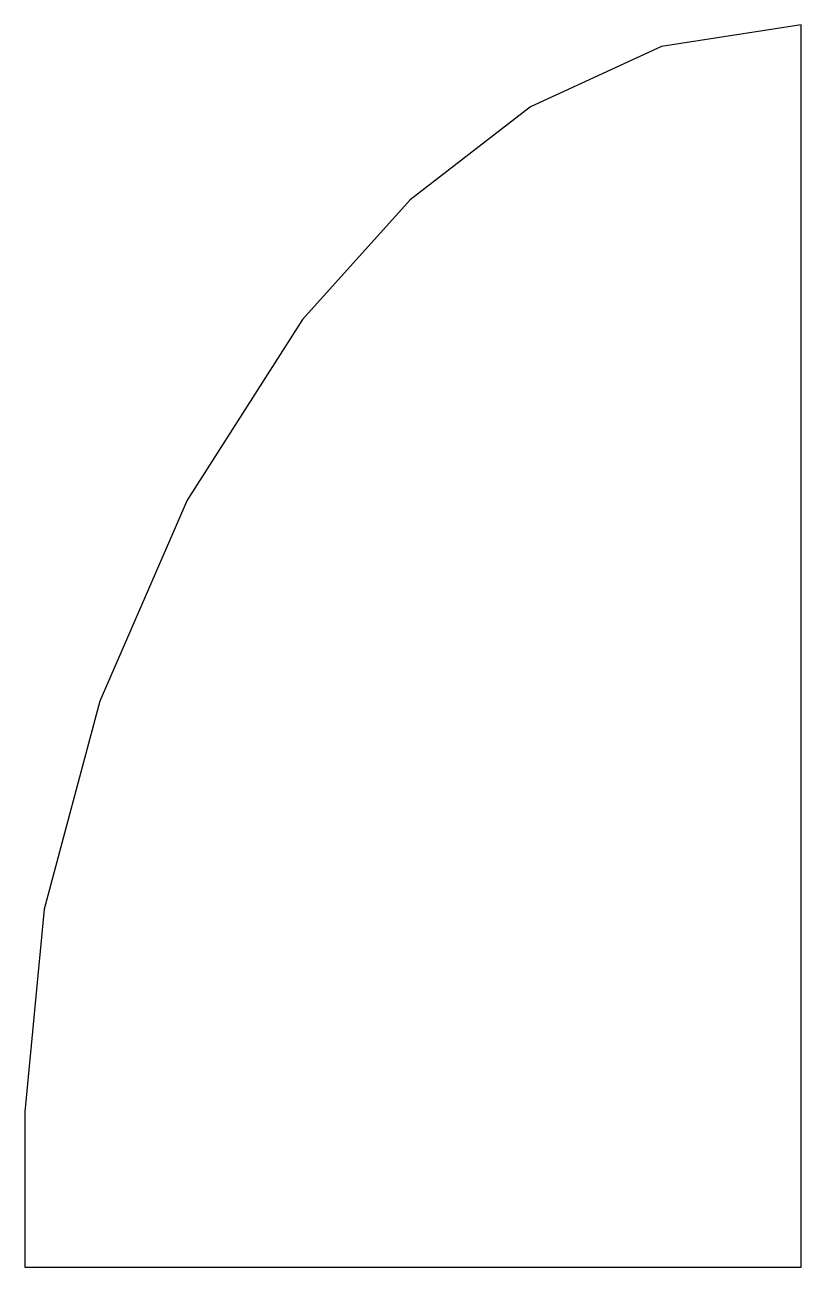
# Model space of a CAD drawing. Header units: millimetres. Extents: x -510 to -260, y 0 to 400.
import ezdxf

# ---------------------------------------------------------------- set-up
doc = ezdxf.new("R2010")
doc.units = ezdxf.units.MM
doc.layers.get('0').update_dxf_attribs({"linetype": 'CONTINUOUS'})

msp = doc.modelspace()

# ---------------------------------------------------------------- linework, layer by layer
msp.add_lwpolyline([(-457.71504, 246.938), (-485.88416, 182.272), (-503.75152, 115.254), (-510, 50), (-510, 0), (-260, 0), (-260, 400), (-305.00452, 393.07275), (-347.19216, 373.622), (-385.92404, 343.64425), (-420.56128, 305.136)], close=True)

doc.saveas('drawing.dxf')
